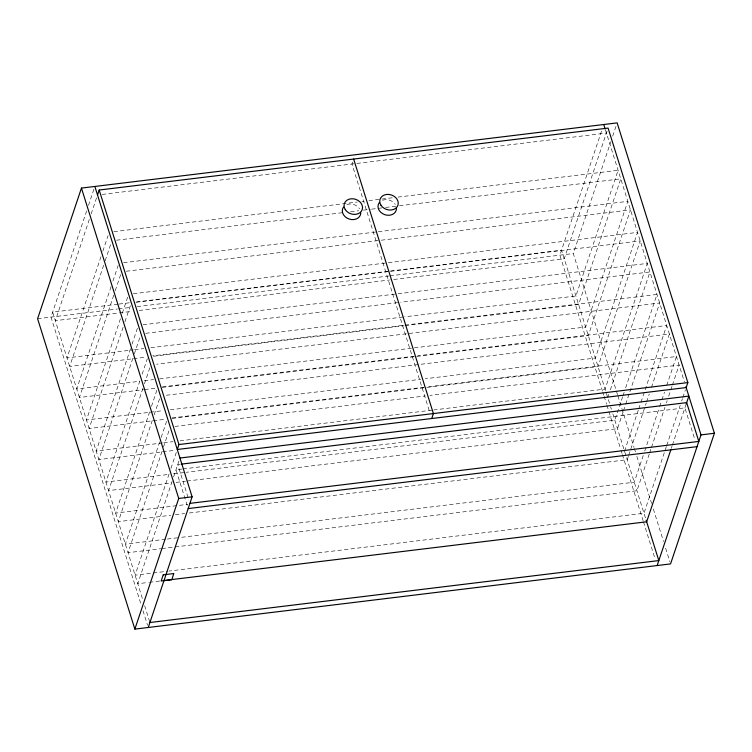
<?xml version="1.0" encoding="UTF-8"?>
<svg xmlns="http://www.w3.org/2000/svg" width="752" height="752" viewBox="0 0 752 752"><rect width="100%" height="100%" fill="white"/><g stroke="black" fill="none" stroke-linecap="round" stroke-linejoin="round"><path stroke-width="0.56" stroke-dasharray="3.76 2.82" d="M86.63 210.927L50.995 317.109L140.887 603.95M88.501 205.362L94.846 186.458M89.309 219.462L55.338 320.672L118.214 313.02M91.171 213.897L96.773 197.212M100.975 256.705L67.003 357.924L133.386 349.84M102.845 251.149L108.072 235.573M103.654 265.24L69.682 366.459L146.537 357.106M105.148 260.794L110.741 244.109M111.08 286.634L76.732 388.963L139.618 381.302M112.941 281.069L118.167 265.503M113.749 295.169L79.411 397.498L143.453 389.696M115.244 290.714L120.846 274.038M120.433 318.782L86.461 419.992L163.316 410.639M122.294 313.217L127.896 296.532M123.102 327.317L89.131 428.527L152.017 420.876M124.973 321.753L130.575 305.068M130.528 348.702L96.181 451.031L162.564 442.956M132.023 344.256L137.625 327.571M132.831 358.356L98.86 459.566L175.714 450.213M134.326 353.901L139.928 337.225M139.881 380.86L105.91 482.07L168.796 474.418M142.128 374.186L147.354 358.61M142.936 388.276L108.589 490.605L171.475 482.953M144.422 383.83L150.024 367.145M149.61 411.899L115.639 513.108L187.84 504.319M151.481 406.334L157.074 389.649M152.289 420.434L118.308 521.644L170.713 515.27M154.151 414.869L159.753 398.184M159.715 441.819L125.368 544.147L166.126 539.184M161.201 437.373L166.803 420.688M162.009 451.463L128.037 552.682L160.646 548.716M163.504 447.017L169.106 430.332M169.068 473.967L135.087 575.186L167.696 571.219M170.93 468.411L176.532 451.726M172.114 481.393L137.766 583.721L148.247 582.443M173.609 476.947L179.202 460.262M352.632 162.037L351.964 164.021L429.965 412.923M601.515 131.158L559.892 255.172L602.38 390.749M607.08 131.064L564.235 258.735L390.72 279.857M617.524 394.715L573.278 253.537L610.812 141.714M612.673 136.178L616.386 125.105M607.757 397.629L608.876 394.292M610.37 389.846L649.944 271.951L400.731 302.276M622.647 396.774L614.807 420.133L186.261 472.294M623.023 395.665L624.141 392.328M625.636 387.882L656.994 294.446L152.759 355.818M623.088 411.983L617.486 428.668L186.609 481.111M623.455 410.874L625.326 405.309M625.702 404.2L659.673 302.981L156.595 364.212M624.536 451.172L638.345 410.019M638.721 408.909L640.591 403.345M640.958 402.235L666.723 325.484L417.51 355.818M628.334 456.37L627.215 459.707L189.354 512.996M628.7 455.261L646.25 402.978M646.626 401.869L649.239 394.086M651.476 387.412L669.393 334.02L165.158 395.392M643.223 455.515L634.265 482.211L180.095 537.483M644.718 451.068L659.278 407.687M659.645 406.578L661.516 401.013M661.892 399.904L664.505 392.121M666.742 385.447L676.452 356.523L427.239 386.857M649.258 454.039L636.935 490.746L174.624 547.014M649.634 452.93L651.119 448.483M651.495 447.365L664.937 407.33M666.432 402.875L667.174 400.656M668.669 396.201L672.034 386.19M672.401 385.08L679.122 365.058L429.918 395.392M666.385 446.509L643.985 513.249L168.862 571.069M666.761 445.4L680.203 405.356M681.697 400.91L682.44 398.682M682.816 397.573L685.429 389.79M671.301 448.371L672.053 446.152M672.42 445.034L686.661 402.63M102.169 194.43L606.413 133.057M113.853 231.672L357.238 202.044M361.891 201.48L364.222 201.198M368.884 200.634L393.334 197.654M397.996 197.09L618.088 170.3L575.9 295.987L404.717 316.818M116.522 240.208L344.773 212.421M350.592 211.716L358.742 210.729M363.404 210.156L370.388 209.31M371.554 209.169L384.366 207.608M385.532 207.467L398.344 205.907M399.5 205.766L620.767 178.835L578.579 304.522L405.065 325.635M123.572 262.711L627.817 201.339L585.629 327.017L159.415 378.895M126.251 271.246L380.117 240.349M381.283 240.208L630.486 209.874L588.308 335.561L414.794 356.674M133.301 293.741L387.167 262.843M388.333 262.702L637.546 232.377L595.358 358.055L425.331 378.754M117.876 304.203L52.659 312.136L142.899 600.105M119.032 304.062L129.513 302.783M136.507 301.937L389.207 271.181M390.373 271.04L561.556 250.2L610.361 405.948M135.98 302.276L640.215 240.913L598.028 366.591L171.813 418.469M37.6 318.735L117.368 309.025M118.534 308.884L130.181 307.465M137.165 306.619L388.709 276.003M389.865 275.862L573.278 253.537M119.38 312.879L132.192 311.319M139.176 310.473L389.555 279.998M143.03 324.779L396.896 293.882M398.062 293.741L647.265 263.416L605.078 389.094L433.895 409.934M145.7 333.315L399.566 302.417M134.552 349.699L143.867 348.571M150.851 347.715L403.551 316.959M153.53 356.251L403.899 325.776M144.271 380.738L153.587 379.6M162.479 386.857L416.345 355.959M144.619 389.555L156.266 388.135M162.084 387.43L413.628 356.815M170.3 409.793L420.678 379.318M172.208 417.896L426.074 386.998M153.182 420.735L165.995 419.174M174.887 426.431L425.256 395.956M163.729 442.815L173.045 441.678M180.029 440.832L432.729 410.075M180.085 464.285L177.763 464.567L188.874 500.042M181.824 469.088L176.006 469.793L187.126 505.269M182.99 468.947L684.903 407.857L694.98 440.005M173.458 473.854L185.095 472.435M176.128 482.389L185.443 481.252M175.376 514.697L184.691 513.569M167.292 539.043L178.929 537.624M161.812 548.575L173.458 547.155M149.413 582.302L159.894 581.023M605.416 129.852L684.414 381.96M617.881 395.843L634.03 447.384M634.378 448.502L635.431 451.867M636.841 456.351L651.589 503.408M653.338 509.01L663.527 541.506M665.633 548.227L669.844 561.669M610.718 407.076L611.414 409.314M612.824 413.797L645.827 519.124M602.728 391.867L603.781 395.232M604.138 396.351L606.591 404.191M606.939 405.309L620.635 449.01M620.992 450.138L622.045 453.494M622.393 454.612L643.11 520.722M643.458 521.841L655.048 558.821M144.657 605.708L149.921 622.515M142.993 610.671L147.552 625.241M382.589 200.239A9.419 7.633 18.6 0 1 395.251 204.394M346.879 204.582A9.419 7.633 18.6 0 1 359.531 208.736"/><path stroke-width="1.13" d="M81.451 188.085L37.6 318.735L134.862 629.114L670.549 563.915L714.4 433.265L617.138 122.886L81.451 188.085L178.722 498.463L134.862 629.114M97.516 194.994L99.189 190.03L608.086 128.094L687.845 382.599L686.172 387.562L177.275 449.499L178.948 444.535L99.189 190.03M148.257 627.478L192.108 496.828L94.846 186.458M431.723 418.535L433.396 413.562L353.637 159.057M670.934 449.489L646.664 521.785L163.381 580.6M686.238 403.88L688.851 396.097L179.954 458.034M657.154 565.542L701.005 434.891L685.909 386.716M178.948 444.535L687.845 382.599M181.251 464.144L686.661 402.63L698.815 441.424L189.918 503.361M178.722 498.463L192.108 496.828M701.005 434.891L714.4 433.265M188.16 508.587L697.057 446.65M149.921 622.515L658.818 560.578L646.184 520.243M603.743 124.522L605.144 129.006M396.501 208.407A9.419 7.633 18.6 0 1 384.892 214.715A9.419 7.633 18.6 0 1 379.224 202.73M360.791 212.76A9.419 7.633 18.6 0 1 349.182 219.058A9.419 7.633 18.6 0 1 343.504 207.082M163.24 574.829L161.163 581.023L171.747 579.736L173.825 573.541L163.24 574.829M381.01 205.287A9.419 7.633 18.6 0 0 397.037 206.941A9.419 7.633 18.6 0 0 388.972 194.448A9.419 7.633 18.6 0 0 381.01 205.287M345.3 209.629A9.419 7.633 18.6 0 0 361.327 211.293A9.419 7.633 18.6 0 0 353.252 198.801A9.419 7.633 18.6 0 0 345.3 209.629"/></g></svg>
